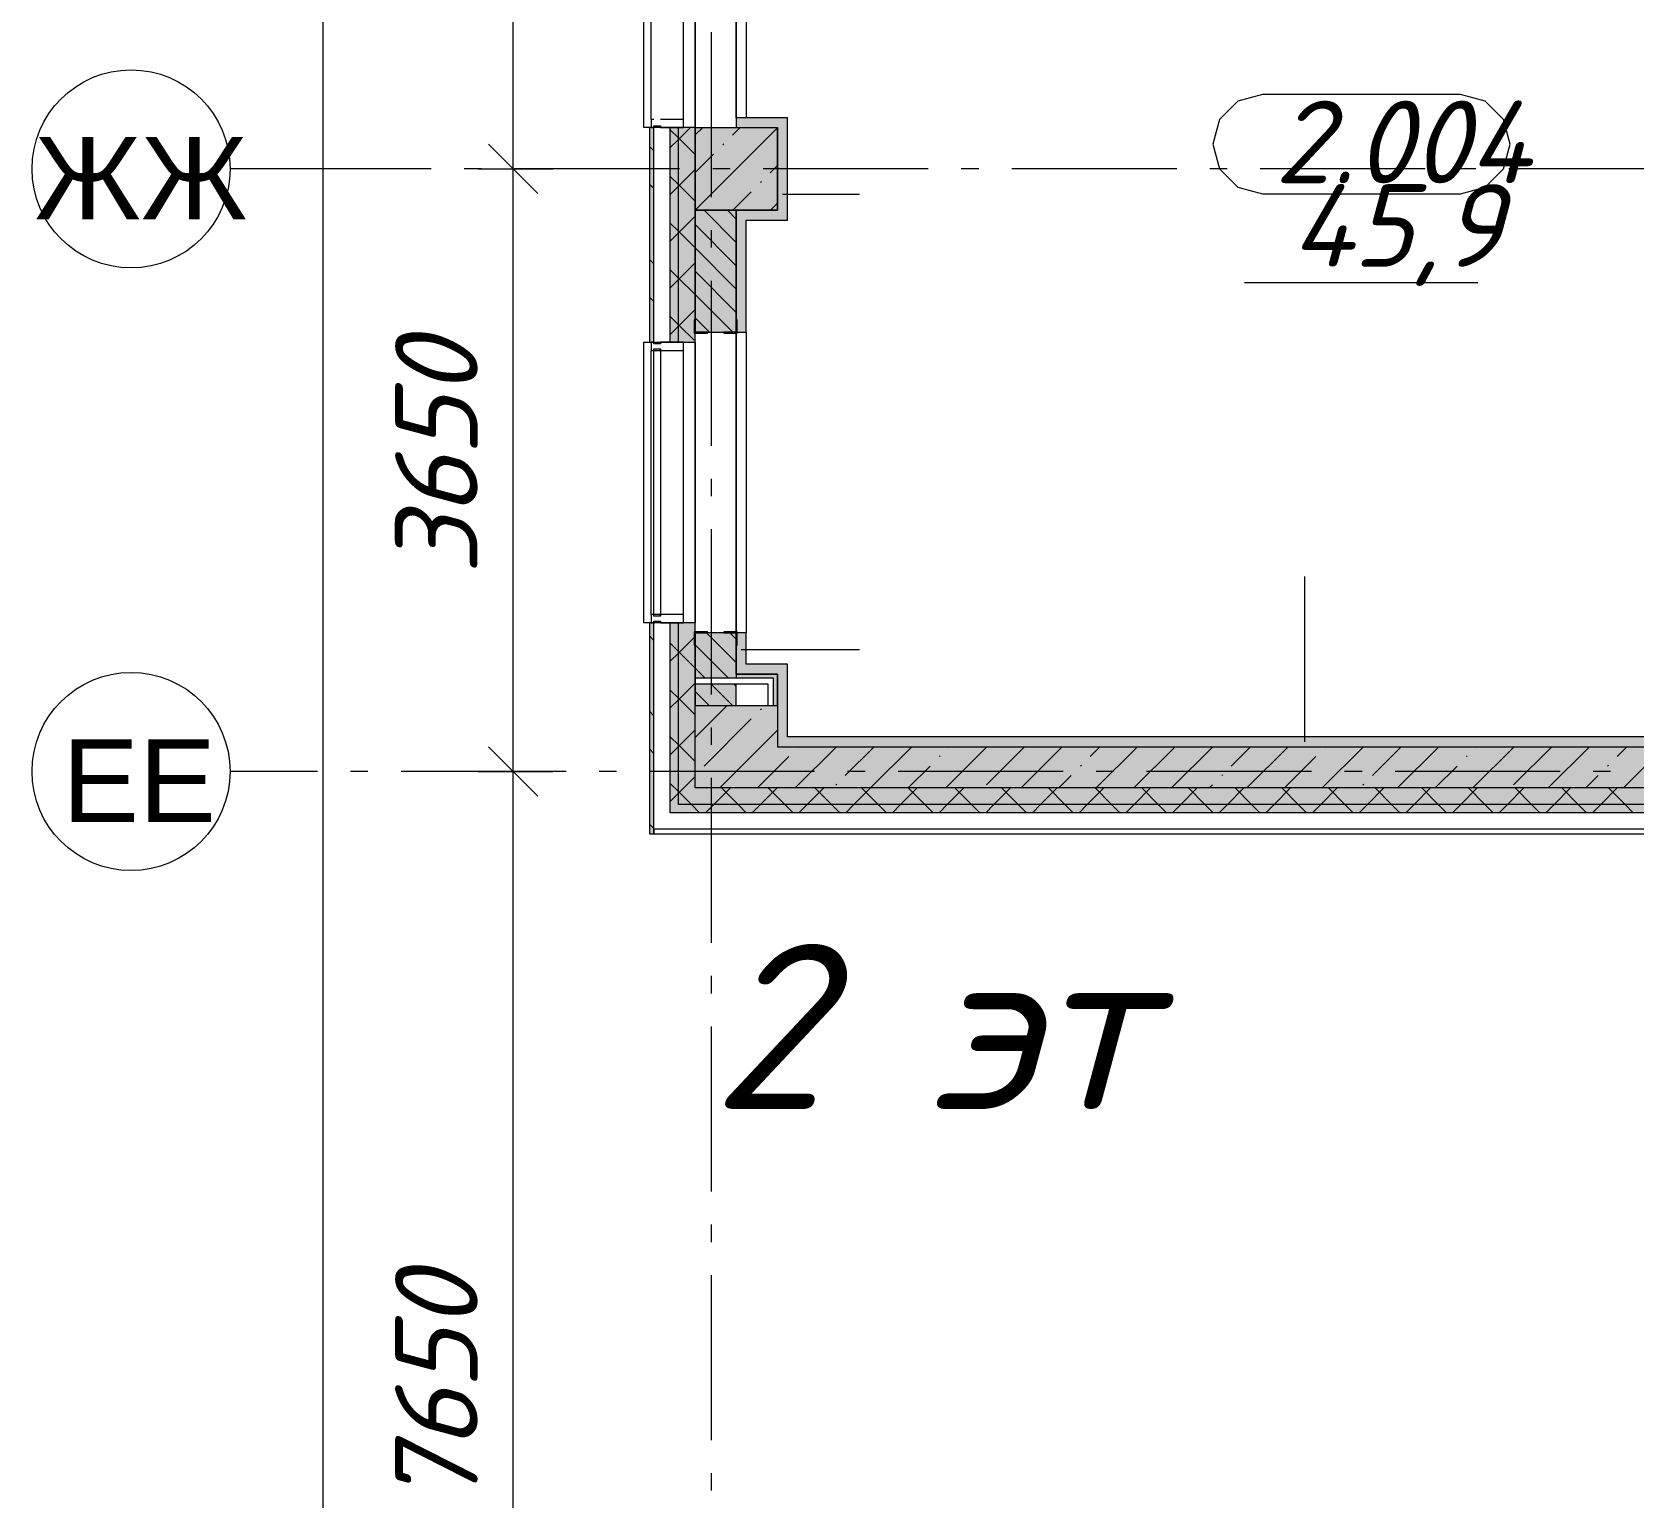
# Model space of a CAD drawing. Header units: millimetres. Extents: x -537608 to 253996, y -217170 to 186033.
# Drawn here: x -372379 to -362673, y -3501 to 5378 of the extents above; entities that cross this region are included whole.
import ezdxf

# ---------------------------------------------------------------- set-up
doc = ezdxf.new("R2010")
doc.units = ezdxf.units.MM
doc.layers.add('PDF _Геометрия', color=7, linetype='Continuous')
doc.layers.add('PDF _Текст', color=7, linetype='Continuous')
doc.layers.add('PDF _Сплошная заливка', color=7, linetype='Continuous', true_color=0xffffff)
doc.styles.add('PDF ArialMT', font='arial.ttf')
doc.styles.add('PDF ISOCPEUR Italic', font='isocpeui.ttf')

msp = doc.modelspace()

# ---------------------------------------------------------------- hatches: boundary and pattern name
at = {"layer": 'PDF _Сплошная заливка', "transparency": 33554559}
h = msp.add_hatch(color=256, dxfattribs=at)
h.paths.add_polyline_path([(-368638.3734, 522.3433), (-368611.3754, 522.3433), (-368611.3754, 1799.3445), (-368638.3734, 1799.3445), (-368638.3734, 966.1296)], flags=0)
h.paths.add_polyline_path([(-368611.3754, 3499.3453), (-368611.3754, 4799.3445), (-368638.3734, 4799.3445), (-368638.3734, 3499.3453)], flags=0)
h.paths.add_polyline_path([(-368638.3734, 6499.3452), (-368611.3754, 6499.3452), (-368611.3754, 7799.3444), (-368638.3734, 7799.3444), (-368638.3734, 6661.9988)], flags=0)
h.paths.add_polyline_path([(-368638.3734, 9499.3451), (-368611.3754, 9499.3451), (-368611.3754, 10799.3464), (-368638.3734, 10799.3464), (-368638.3734, 10221.9175)], flags=0)
h.paths.add_polyline_path([(-368611.3754, 12499.3472), (-368611.3754, 13699.3459), (-368638.3734, 13699.3459), (-368638.3734, 12499.3472)], flags=0)
h.paths.add_polyline_path([(-368638.3734, 15399.3467), (-368611.3754, 15399.3467), (-368611.3754, 16709.3463), (-368638.3734, 16709.3463), (-368638.3734, 15917.7888)], flags=0)
h.paths.add_polyline_path([(-368611.3754, 18409.347), (-368611.3754, 19699.3478), (-368638.3734, 19699.3478), (-368638.3734, 18409.347)], flags=0)
h.paths.add_polyline_path([(-368638.3734, 21399.3486), (-368611.3754, 21399.3486), (-368611.3754, 22699.3498), (-368638.3734, 22699.3498), (-368638.3734, 21613.658)], flags=0)
h.paths.add_polyline_path([(-368611.3754, 24399.3485), (-368611.3754, 25599.3494), (-368638.3734, 25599.3494), (-368638.3734, 24399.3485)], flags=0)
h.paths.add_polyline_path([(-368611.3754, 27299.348), (-368611.3754, 28699.3497), (-368638.3734, 28699.3497), (-368638.3734, 27299.348)], flags=0)
h.paths.add_polyline_path([(-368638.3734, 30399.3526), (-368611.3754, 30399.3526), (-368611.3754, 31576.3513), (-368638.3734, 31576.3513), (-368638.3734, 30513.4549)], flags=0)
h = msp.add_hatch(color=256, dxfattribs=at)
h.paths.add_polyline_path([(-368511.375, 649.3439), (-368461.3748, 649.3439), (-368461.3748, 1799.3445), (-368511.375, 1799.3445), (-368511.375, 966.1296)], flags=0)
h.paths.add_polyline_path([(-368461.3748, 3499.3453), (-368461.3748, 4799.3445), (-368511.375, 4799.3445), (-368511.375, 3499.3453)], flags=0)
h.paths.add_polyline_path([(-368511.375, 6499.3452), (-368461.3748, 6499.3452), (-368461.3748, 7799.3444), (-368511.375, 7799.3444), (-368511.375, 6661.9988)], flags=0)
h.paths.add_polyline_path([(-368461.3748, 9499.3451), (-368461.3748, 10799.3464), (-368511.375, 10799.3464), (-368511.375, 9499.3451)], flags=0)
h.paths.add_polyline_path([(-368461.3748, 12499.3472), (-368461.3748, 13699.3459), (-368511.375, 13699.3459), (-368511.375, 12499.3472)], flags=0)
h.paths.add_polyline_path([(-368511.375, 15399.3467), (-368461.3748, 15399.3467), (-368461.3748, 16709.3463), (-368511.375, 16709.3463), (-368511.375, 15917.7888)], flags=0)
h.paths.add_polyline_path([(-368461.3748, 18409.347), (-368461.3748, 19699.3478), (-368511.375, 19699.3478), (-368511.375, 18409.347)], flags=0)
h.paths.add_polyline_path([(-368461.3748, 21399.3486), (-368461.3748, 22699.3498), (-368511.375, 22699.3498), (-368511.375, 21399.3486)], flags=0)
h.paths.add_polyline_path([(-368461.3748, 24399.3485), (-368461.3748, 25599.3494), (-368511.375, 25599.3494), (-368511.375, 24399.3485)], flags=0)
h.paths.add_polyline_path([(-368461.3748, 27299.348), (-368461.3748, 28699.3497), (-368511.375, 28699.3497), (-368511.375, 27299.348)], flags=0)
h.paths.add_polyline_path([(-368511.375, 30399.3526), (-368461.3748, 30399.3526), (-368461.3748, 31449.3528), (-368511.375, 31449.3528), (-368511.375, 30513.4549)], flags=0)
h = msp.add_hatch(color=256, dxfattribs=at)
h.paths.add_polyline_path([(-368361.3744, 699.3442), (-368361.3744, 1799.3445), (-368461.3748, 1799.3445), (-368461.3748, 699.3442)], flags=0)
h.paths.add_polyline_path([(-368361.3744, 3499.3453), (-368361.3744, 4799.3445), (-368461.3748, 4799.3445), (-368461.3748, 3499.3453)], flags=0)
h.paths.add_polyline_path([(-368361.3744, 6499.3452), (-368361.3744, 7799.3444), (-368461.3748, 7799.3444), (-368461.3748, 6499.3452)], flags=0)
h.paths.add_polyline_path([(-368361.3744, 9499.3451), (-368361.3744, 10799.3464), (-368461.3748, 10799.3464), (-368461.3748, 9499.3451)], flags=0)
h.paths.add_polyline_path([(-368461.3748, 12499.3472), (-368361.3744, 12499.3472), (-368361.3744, 13699.3459), (-368461.3748, 13699.3459), (-368461.3748, 12798.9997)], flags=0)
h.paths.add_polyline_path([(-368361.3744, 15399.3467), (-368361.3744, 16709.3463), (-368461.3748, 16709.3463), (-368461.3748, 15399.3467)], flags=0)
h.paths.add_polyline_path([(-368361.3744, 18409.347), (-368361.3744, 19699.3478), (-368461.3748, 19699.3478), (-368461.3748, 18409.347)], flags=0)
h.paths.add_polyline_path([(-368361.3744, 21399.3486), (-368361.3744, 22699.3498), (-368461.3748, 22699.3498), (-368461.3748, 21399.3486)], flags=0)
h.paths.add_polyline_path([(-368461.3748, 24399.3485), (-368361.3744, 24399.3485), (-368361.3744, 25599.3494), (-368461.3748, 25599.3494), (-368461.3748, 24461.5948)], flags=0)
h.paths.add_polyline_path([(-368361.3744, 27299.348), (-368361.3744, 28699.3497), (-368461.3748, 28699.3497), (-368461.3748, 27299.348)], flags=0)
h.paths.add_polyline_path([(-368361.3744, 30399.3526), (-368361.3744, 31399.3526), (-368461.3748, 31399.3526), (-368461.3748, 30399.3526)], flags=0)
h = msp.add_hatch(color=256, dxfattribs=at)
h.paths.add_polyline_path([(-368111.3732, 1299.3446), (-368111.3732, 1429.3442), (-368361.3744, 1429.3442), (-368361.3744, 1299.3446), (-368347.0787, 1299.3446)], flags=0)
h.paths.add_polyline_path([(-368361.3744, 1464.3448), (-368111.3732, 1464.3448), (-368111.3732, 1739.3438), (-368361.3744, 1739.3438), (-368361.3744, 1678.1138)], flags=0)
h.paths.add_polyline_path([(-368361.3744, 3559.3439), (-368111.3732, 3559.3439), (-368111.3732, 4298.9978), (-368361.3744, 4298.9978), (-368361.3744, 3814.0642)], flags=0)
h.paths.add_polyline_path([(-368361.3744, 6559.3459), (-368111.3732, 6559.3459), (-368111.3732, 6993.9973), (-368361.3744, 6993.9973), (-368361.3744, 6661.9988)], flags=0)
h.paths.add_polyline_path([(-368361.3744, 7028.9978), (-368111.3732, 7028.9978), (-368111.3732, 7148.9971), (-368361.3744, 7148.9971)], flags=0)
h.paths.add_polyline_path([(-368361.3744, 7648.9971), (-368111.3732, 7648.9971), (-368111.3732, 7739.3458), (-368361.3744, 7739.3458), (-368361.3744, 7729.9761)], flags=0)
h.paths.add_polyline_path([(-368347.0787, 9559.3458), (-368111.3732, 9559.3458), (-368111.3732, 10739.3457), (-368361.3744, 10739.3457), (-368361.3744, 9559.3458)], flags=0)
h.paths.add_polyline_path([(-368361.3744, 12559.3457), (-368111.3732, 12559.3457), (-368111.3732, 12798.9997), (-368361.3744, 12798.9997)], flags=0)
h.paths.add_polyline_path([(-368361.3744, 13298.9997), (-368111.3732, 13298.9997), (-368111.3732, 13639.3474), (-368361.3744, 13639.3474), (-368361.3744, 13425.8453)], flags=0)
h.paths.add_polyline_path([(-368361.3744, 15459.3473), (-368111.3732, 15459.3473), (-368111.3732, 16649.3477), (-368361.3744, 16649.3477), (-368361.3744, 15917.7888)], flags=0)
h.paths.add_polyline_path([(-368111.3732, 18469.3477), (-368111.3732, 18649.3476), (-368361.3744, 18649.3476), (-368361.3744, 18469.3477), (-368347.0787, 18469.3477)], flags=0)
h.paths.add_polyline_path([(-368347.0787, 19149.3476), (-368111.3732, 19149.3476), (-368111.3732, 19304.3474), (-368361.3744, 19304.3474), (-368361.3744, 19149.3476)], flags=0)
h.paths.add_polyline_path([(-368361.3744, 19339.348), (-368111.3732, 19339.348), (-368111.3732, 19639.3472), (-368361.3744, 19639.3472), (-368361.3744, 19477.7076)], flags=0)
h.paths.add_polyline_path([(-368347.0787, 21459.3493), (-368111.3732, 21459.3493), (-368111.3732, 21949.3488), (-368361.3744, 21949.3488), (-368361.3744, 21459.3493)], flags=0)
h.paths.add_polyline_path([(-368347.0787, 22449.3488), (-368111.3732, 22449.3488), (-368111.3732, 22579.3485), (-368361.3744, 22579.3485), (-368361.3744, 22449.3488)], flags=0)
h.paths.add_polyline_path([(-368361.3744, 22614.3469), (-368111.3732, 22614.3469), (-368111.3732, 22639.3471), (-368361.3744, 22639.3471)], flags=0)
h.paths.add_polyline_path([(-368347.0787, 24459.347), (-368111.3732, 24461.5948), (-368111.3732, 25539.3508), (-368361.3744, 25539.3508), (-368361.3744, 24459.347)], flags=0)
h.paths.add_polyline_path([(-368361.3744, 27359.3509), (-368111.3732, 27359.3509), (-368111.3732, 27399.0039), (-368361.3744, 27399.0039)], flags=0)
h.paths.add_polyline_path([(-368111.3732, 27899.0018), (-368111.3732, 28639.3511), (-368361.3744, 28639.3511), (-368361.3744, 27899.0018), (-368347.0787, 27899.0018)], flags=0)
h.paths.add_polyline_path([(-368111.3732, 30459.3512), (-368111.3732, 30644.3503), (-368361.3744, 30644.3503), (-368361.3744, 30459.3512), (-368347.0787, 30459.3512)], flags=0)
h.paths.add_polyline_path([(-368111.3732, 30679.3486), (-368111.3732, 30799.35), (-368361.3744, 30799.35), (-368361.3744, 30679.3486), (-368347.0787, 30679.3486)], flags=0)
at = {"layer": 'PDF _Сплошная заливка', "true_color": 0xff7d7d, "transparency": 33554559}
for points in [[(-367861.3722, 4298.9978), (-367801.3736, 4298.9978), (-367801.3736, 4859.3451), (-367861.3722, 4859.3451), (-367861.3722, 4526.0484)], [(-367861.3722, 1489.3449), (-367861.3722, 1549.3434), (-368111.3732, 1549.3434), (-368111.3732, 1489.3449), (-367928.0879, 1489.3449)], [(-360671.3742, 1049.3435), (-360671.3742, 1109.3442), (-367861.3722, 1109.3442), (-367861.3722, 1049.3435), (-360805.2708, 1049.3435)]]:
    msp.add_hatch(color=11, dxfattribs=at).paths.add_polyline_path(points)
at = {"layer": 'PDF _Сплошная заливка', "transparency": 33554559}
for points in [[(-368111.3732, 4298.9978), (-367861.3722, 4298.9978), (-367861.3722, 4798.9978), (-368361.3744, 4798.9978), (-368361.3744, 4298.9978), (-368347.0787, 4298.9978)], [(-368347.0787, 799.3446), (-367861.3722, 799.3446), (-367861.3722, 1299.3446), (-368361.3744, 1299.3446), (-368361.3744, 799.3446)], [(-360805.2708, 799.3446), (-360611.3757, 799.3446), (-360611.3757, 1049.3435), (-367861.3722, 1049.3435), (-367861.3722, 799.3446), (-361643.2523, 799.3446)]]:
    msp.add_hatch(color=256, dxfattribs=at).paths.add_polyline_path(points)
at = {"layer": 'PDF _Сплошная заливка', "true_color": 0x77b143, "transparency": 33554559}
msp.add_hatch(color=75, dxfattribs=at).paths.add_polyline_path([(-367886.3723, 1464.3448), (-367886.3723, 1489.3449), (-368111.3732, 1489.3449), (-368111.3732, 1464.3448), (-367921.3707, 1464.3448)])
at = {"layer": 'PDF _Сплошная заливка', "transparency": 33554559}
h = msp.add_hatch(color=256, dxfattribs=at)
h.paths.add_polyline_path([(-291511.3559, 699.3442), (-291511.3559, 799.3446), (-297824.3565, 799.3446), (-297824.3565, 699.3442), (-291561.3561, 699.3442)], flags=0)
h.paths.add_polyline_path([(-298961.3577, 699.3442), (-298699.356, 699.3442), (-298699.356, 799.3446), (-298961.3577, 799.3446), (-298961.3577, 787.667)], flags=0)
h.paths.add_polyline_path([(-300942.9067, 699.3442), (-299461.3555, 699.3442), (-299461.3555, 799.3446), (-300942.9067, 799.3446)], flags=0)
h.paths.add_polyline_path([(-301942.9067, 699.3442), (-301942.9067, 799.3446), (-303150.9122, 799.3446), (-303150.9122, 699.3442), (-302146.8044, 699.3442)], flags=0)
h.paths.add_polyline_path([(-307970.9122, 699.3442), (-307970.9122, 799.3446), (-309150.912, 799.3446), (-309150.912, 699.3442), (-308012.6536, 699.3442)], flags=0)
h.paths.add_polyline_path([(-305498.7176, 699.3442), (-304970.9123, 699.3442), (-304970.9123, 799.3446), (-306150.9121, 799.3446), (-306150.9121, 699.3442)], flags=0)
h.paths.add_polyline_path([(-310970.912, 699.3442), (-310970.912, 799.3446), (-312150.9119, 799.3446), (-312150.9119, 699.3442), (-311364.5669, 699.3442)], flags=0)
h.paths.add_polyline_path([(-313970.9119, 699.3442), (-313970.9119, 799.3446), (-315150.9119, 799.3446), (-315150.9119, 699.3442), (-314716.4758, 699.3442)], flags=0)
h.paths.add_polyline_path([(-318150.9161, 699.3442), (-316970.9161, 699.3442), (-316970.9161, 799.3446), (-318150.9161, 799.3446)], flags=0)
h.paths.add_polyline_path([(-320163.3342, 699.3442), (-319970.916, 699.3442), (-319970.916, 799.3446), (-321450.9172, 799.3446), (-321450.9172, 699.3442), (-320582.325, 699.3442)], flags=0)
h.paths.add_polyline_path([(-324450.9171, 699.3442), (-323270.9173, 699.3442), (-323270.9173, 799.3446), (-324450.9171, 799.3446)], flags=0)
h.paths.add_polyline_path([(-326270.9172, 699.3442), (-326270.9172, 799.3446), (-327450.917, 799.3446), (-327450.917, 699.3442), (-326448.1699, 699.3442)], flags=0)
h.paths.add_polyline_path([(-329270.9171, 699.3442), (-329270.9171, 799.3446), (-330450.9212, 799.3446), (-330450.9212, 699.3442), (-329381.0923, 699.3442)], flags=0)
h.paths.add_polyline_path([(-333151.992, 699.3442), (-332270.917, 699.3442), (-332270.917, 799.3446), (-333450.9168, 799.3446), (-333450.9168, 699.3442)], flags=0)
h.paths.add_polyline_path([(-335270.9212, 699.3442), (-335270.9212, 799.3446), (-336450.9211, 799.3446), (-336450.9211, 699.3442), (-335665.928, 699.3442)], flags=0)
h.paths.add_polyline_path([(-338270.9168, 699.3442), (-338270.9168, 799.3446), (-339511.363, 799.3446), (-339511.363, 699.3442), (-339017.8456, 699.3442)], flags=0)
h.paths.add_polyline_path([(-341211.3702, 699.3442), (-341211.3702, 799.3446), (-342511.3672, 799.3446), (-342511.3672, 699.3442), (-341531.7729, 699.3442)], flags=0)
h.paths.add_polyline_path([(-344464.6997, 699.3442), (-344211.3658, 699.3442), (-344211.3658, 799.3446), (-345511.3714, 799.3446), (-345511.3714, 699.3442), (-344883.6905, 699.3442)], flags=0)
h.paths.add_polyline_path([(-348511.367, 699.3442), (-347211.3701, 699.3442), (-347211.3701, 799.3446), (-348511.367, 799.3446)], flags=0)
h.paths.add_polyline_path([(-349911.5538, 699.3442), (-349386.3707, 699.3442), (-349386.3707, 799.3446), (-359224.3735, 799.3446), (-359224.3735, 699.3442), (-351587.5169, 699.3442)], flags=0)
h.paths.add_polyline_path([(-360805.2708, 699.3442), (-360099.3686, 699.3442), (-360099.3686, 799.3446), (-368361.3744, 799.3446), (-368361.3744, 699.3442), (-361643.2523, 699.3442)], flags=0)
h = msp.add_hatch(color=256, dxfattribs=at)
h.paths.add_polyline_path([(-291672.0805, 649.3439), (-291561.3561, 649.3439), (-291561.3561, 699.3442), (-297824.3565, 699.3442), (-297824.3565, 649.3439), (-291688.3546, 649.3439)], flags=0)
h.paths.add_polyline_path([(-299632.8727, 649.3439), (-299461.3555, 649.3439), (-299461.3555, 699.3442), (-300942.9067, 699.3442), (-300942.9067, 649.3439), (-300470.8499, 649.3439)], flags=0)
h.paths.add_polyline_path([(-298699.356, 649.3439), (-298699.356, 699.3442), (-298961.3577, 699.3442), (-298961.3577, 649.3439), (-298794.8955, 649.3439)], flags=0)
h.paths.add_polyline_path([(-301942.9067, 649.3439), (-301942.9067, 699.3442), (-303150.9122, 699.3442), (-303150.9122, 649.3439), (-302146.8044, 649.3439)], flags=0)
h.paths.add_polyline_path([(-304970.9123, 649.3439), (-304970.9123, 699.3442), (-306150.9121, 699.3442), (-306150.9121, 649.3439), (-305498.7176, 649.3439)], flags=0)
h.paths.add_polyline_path([(-307970.9122, 649.3439), (-307970.9122, 699.3442), (-309150.912, 699.3442), (-309150.912, 649.3439), (-308012.6536, 649.3439)], flags=0)
h.paths.add_polyline_path([(-310970.912, 649.3439), (-310970.912, 699.3442), (-312150.9119, 699.3442), (-312150.9119, 649.3439), (-311364.5669, 649.3439)], flags=0)
h.paths.add_polyline_path([(-313970.9119, 649.3439), (-313970.9119, 699.3442), (-315150.9119, 699.3442), (-315150.9119, 649.3439), (-314716.4758, 649.3439)], flags=0)
h.paths.add_polyline_path([(-320163.3342, 649.3439), (-319970.916, 649.3439), (-319970.916, 699.3442), (-321450.9172, 699.3442), (-321450.9172, 649.3439), (-320582.325, 649.3439)], flags=0)
h.paths.add_polyline_path([(-318150.9161, 649.3439), (-316970.9161, 649.3439), (-316970.9161, 699.3442), (-318150.9161, 699.3442)], flags=0)
h.paths.add_polyline_path([(-323270.9173, 649.3439), (-323270.9173, 699.3442), (-324450.9171, 699.3442), (-324450.9171, 649.3439), (-323934.2382, 649.3439)], flags=0)
h.paths.add_polyline_path([(-326448.1699, 649.3439), (-326270.9172, 649.3439), (-326270.9172, 699.3442), (-327450.917, 699.3442), (-327450.917, 649.3439), (-327286.1471, 649.3439)], flags=0)
h.paths.add_polyline_path([(-329381.0923, 649.3439), (-329270.9171, 649.3439), (-329270.9171, 699.3442), (-330450.9212, 699.3442), (-330450.9212, 649.3439), (-329800.0831, 649.3439)], flags=0)
h.paths.add_polyline_path([(-332270.917, 649.3439), (-332270.917, 699.3442), (-333450.9168, 699.3442), (-333450.9168, 649.3439), (-332314.0191, 649.3439)], flags=0)
h.paths.add_polyline_path([(-335665.928, 649.3439), (-335270.9212, 649.3439), (-335270.9212, 699.3442), (-336450.9211, 699.3442), (-336450.9211, 649.3439)], flags=0)
h.paths.add_polyline_path([(-339017.8456, 649.3439), (-338270.9168, 649.3439), (-338270.9168, 699.3442), (-339511.363, 699.3442), (-339511.363, 649.3439)], flags=0)
h.paths.add_polyline_path([(-341531.7729, 649.3439), (-341211.3702, 649.3439), (-341211.3702, 699.3442), (-342511.3672, 699.3442), (-342511.3672, 649.3439), (-342369.7545, 649.3439)], flags=0)
h.paths.add_polyline_path([(-344211.3658, 649.3439), (-344211.3658, 699.3442), (-345511.3714, 699.3442), (-345511.3714, 649.3439), (-344464.6997, 649.3439)], flags=0)
h.paths.add_polyline_path([(-347397.6265, 649.3439), (-347211.3701, 649.3439), (-347211.3701, 699.3442), (-348511.367, 699.3442), (-348511.367, 649.3439), (-348235.5994, 649.3439)], flags=0)
h.paths.add_polyline_path([(-349386.3707, 649.3439), (-349386.3707, 699.3442), (-359224.3735, 699.3442), (-359224.3735, 649.3439), (-349911.5538, 649.3439)], flags=0)
h.paths.add_polyline_path([(-360099.3686, 649.3439), (-360099.3686, 699.3442), (-368461.3748, 699.3442), (-368461.3748, 649.3439), (-360805.2708, 649.3439)], flags=0)

# ---------------------------------------------------------------- linework, layer by layer
at = {"layer": 'PDF _Геометрия', "lineweight": 9}
for p, q in [((-370615.5866, -56440.6714), (-370615.5866, 31439.3502)), ((-369463.377, 4549.3433), (-369463.377, 7399.3448)), ((-368111.3732, 6553.3456), (-368111.3732, 4859.3451)), ((-368111.3732, 4859.3451), (-368111.3732, 6553.3456)), ((-368051.3748, 6559.3459), (-368051.3748, 4859.3451)), ((-368361.3744, 6499.3452), (-368361.3744, 4799.3445)), ((-368361.3744, 4799.3445), (-368361.3744, 6499.3452)), ((-368628.3752, 4849.3446), (-368628.3752, 5624.3436)), ((-368431.3712, 4849.3446), (-368431.3712, 5624.3436)), ((-367861.3722, 4859.3451), (-368111.3732, 4859.3451)), ((-368111.3732, 4859.3451), (-368111.3732, 4799.3445)), ((-367801.3736, 4859.3451), (-367861.3722, 4859.3451)), ((-367801.3736, 4298.9978), (-367801.3736, 4859.3451)), ((-368638.3734, 4799.3445), (-368638.3734, 3499.3453)), ((-368611.3754, 4799.3445), (-368638.3734, 4799.3445)), ((-368611.3754, 4849.3446), (-368628.3752, 4849.3446)), ((-368628.3752, 4849.3446), (-368628.3752, 4799.3445)), ((-368628.3752, 4799.3445), (-368611.3754, 4799.3445)), ((-368611.3754, 4799.3445), (-368611.3754, 4809.3449)), ((-368611.3754, 4809.3449), (-368571.3735, 4809.3449)), ((-368511.375, 4799.3445), (-368611.3754, 4799.3445)), ((-368611.3754, 3499.3453), (-368611.3754, 4799.3445)), ((-368431.3712, 4849.3446), (-368571.3735, 4849.3446)), ((-368571.3735, 4809.3449), (-368571.3735, 4799.3445)), ((-368571.3735, 4799.3445), (-368431.3712, 4799.3445)), ((-368461.3748, 4799.3445), (-368511.375, 4799.3445)), ((-368511.375, 3499.3453), (-368511.375, 4799.3445)), ((-368461.3748, 4736.8441), (-368511.375, 4786.8444)), ((-368461.3748, 4728.0127), (-368390.0431, 4799.3445)), ((-368361.3744, 4799.3445), (-368461.3748, 4799.3445)), ((-368461.3748, 3499.3453), (-368461.3748, 4799.3445)), ((-368431.3712, 4799.3445), (-368431.3712, 4849.3446)), ((-368361.3744, 3499.3453), (-368361.3744, 4799.3445)), ((-368361.3744, 4754.8989), (-368317.2732, 4798.9978)), ((-367861.3722, 4798.9978), (-368361.3744, 4798.9978)), ((-368361.3744, 4798.9978), (-368361.3744, 4298.9978)), ((-368361.0815, 4298.9978), (-367861.3722, 4798.7028)), ((-368135.3313, 4752.8406), (-368089.1806, 4798.9978)), ((-368111.3732, 4799.3445), (-367861.3722, 4799.3445)), ((-367861.3722, 4799.3445), (-367861.3722, 4298.9978)), ((-367861.3722, 4298.9978), (-367861.3722, 4798.9978)), ((-368511.375, 4678.0146), (-368461.3748, 4728.0127)), ((-368361.3744, 4636.8459), (-368461.3748, 4736.8441)), ((-368192.3588, 4695.8153), (-368187.6137, 4700.5561)), ((-368361.3744, 4526.7998), (-368249.3862, 4638.79)), ((-367907.2388, 4524.7415), (-367861.3722, 4570.6038)), ((-369675.5119, 4549.3433), (-369463.377, 4549.3433)), ((-369463.377, 899.3449), (-369463.377, 4549.3433)), ((-369463.377, 4549.3433), (-369223.3829, 4549.3433)), ((-368461.3748, 4454.0019), (-368511.375, 4504.0021)), ((-368461.3748, 4445.1705), (-368361.3744, 4545.1709)), ((-367964.2576, 4467.7162), (-367959.5211, 4472.4592)), ((-368511.375, 4395.1703), (-368461.3748, 4445.1705)), ((-368361.3744, 4354.0015), (-368461.3748, 4454.0019)), ((-368132.9803, 4298.9978), (-368021.285, 4410.6931)), ((-367831.3772, 4396.7764), (-367365.2195, 4396.7764)), ((-368361.3744, 4298.9978), (-368361.3744, 3559.3439)), ((-368111.3732, 4298.9978), (-368361.3744, 4298.9978)), ((-368361.3744, 4298.9978), (-368111.3732, 4298.9978)), ((-368111.3732, 4104.0026), (-368306.3707, 4298.9978)), ((-368111.3732, 4245.4237), (-368164.9474, 4298.9978)), ((-368111.3732, 3559.3439), (-368111.3732, 4298.9978)), ((-368111.3732, 4298.9978), (-367861.3722, 4298.9978)), ((-368051.3748, 4298.9978), (-368111.3732, 4298.9978)), ((-368111.3732, 4298.9978), (-368111.3732, 3559.3439)), ((-367861.3722, 4298.9978), (-368051.3748, 4298.9978)), ((-367904.8791, 4298.9978), (-367861.3722, 4342.5047)), ((-367801.3736, 4238.9971), (-367801.3736, 4298.9978)), ((-368461.3748, 4171.1597), (-368511.375, 4221.1599)), ((-368461.3748, 4162.3283), (-368361.3744, 4262.3287)), ((-368111.3732, 3962.5815), (-368361.3744, 4212.5804)), ((-368051.3748, 3559.3439), (-368051.3748, 4238.9971)), ((-368051.3748, 4238.9971), (-367801.3736, 4238.9971)), ((-368511.375, 4112.328), (-368461.3748, 4162.3283)), ((-368361.3744, 4071.1592), (-368461.3748, 4171.1597)), ((-368111.3732, 3821.1604), (-368361.3744, 4071.1592)), ((-368461.3748, 3888.3174), (-368511.375, 3938.3177)), ((-368461.3748, 3879.486), (-368361.3744, 3979.4865)), ((-368361.3744, 3788.317), (-368461.3748, 3888.3174)), ((-368111.3732, 3679.7392), (-368361.3744, 3929.7381)), ((-368511.375, 3829.4858), (-368461.3748, 3879.486)), ((-368132.4033, 3559.3439), (-368361.3744, 3788.317)), ((-368461.3748, 3596.6438), (-368361.3744, 3696.6442)), ((-368461.3748, 3605.4752), (-368511.375, 3655.4754)), ((-368511.375, 3546.6436), (-368461.3748, 3596.6438)), ((-368361.3744, 3505.4748), (-368461.3748, 3605.4752)), ((-368273.8266, 3559.3439), (-368361.3744, 3646.8959)), ((-368638.3734, 3499.3453), (-368611.3754, 3499.3453)), ((-368611.3754, 3499.3453), (-368628.3752, 3499.3453)), ((-368628.3752, 3499.3453), (-368628.3752, 3449.3451)), ((-368611.3754, 3499.3453), (-368511.375, 3499.3453)), ((-368611.3754, 3489.3449), (-368611.3754, 3499.3453)), ((-368431.3712, 3499.3453), (-368571.3735, 3499.3453)), ((-368571.3735, 3499.3453), (-368571.3735, 3489.3449)), ((-368511.375, 3499.3453), (-368461.3748, 3499.3453)), ((-368461.3748, 3499.3453), (-368361.3744, 3499.3453)), ((-368431.3712, 3449.3451), (-368431.3712, 3499.3453)), ((-368361.3744, 3559.3439), (-368111.3732, 3559.3439)), ((-368361.3744, 3499.3453), (-368361.3744, 1799.3445)), ((-368361.3744, 1799.3445), (-368361.3744, 3499.3453)), ((-368111.3732, 3559.3439), (-368051.3748, 3559.3439)), ((-368111.3732, 3553.3457), (-368111.3732, 1745.3441)), ((-368111.3732, 1745.3441), (-368111.3732, 3553.3457)), ((-368051.3748, 3559.3439), (-368051.3748, 1739.3438)), ((-368628.3752, 3449.3451), (-368611.3754, 3449.3451)), ((-368628.3752, 1849.3447), (-368628.3752, 3449.3451)), ((-368571.3735, 3489.3449), (-368611.3754, 3489.3449)), ((-368611.3754, 3459.3456), (-368571.3735, 3459.3456)), ((-368611.3754, 3449.3451), (-368611.3754, 3459.3456)), ((-368611.3754, 3449.3451), (-368571.3735, 3449.3451)), ((-368611.3754, 1849.3447), (-368611.3754, 3449.3451)), ((-368571.3735, 3459.3456), (-368571.3735, 3449.3451)), ((-368571.3735, 3449.3451), (-368431.3712, 3449.3451)), ((-368571.3735, 3449.3451), (-368571.3735, 1849.3447)), ((-368431.3712, 1849.3447), (-368431.3712, 3449.3451)), ((-364666.1295, 1079.3449), (-364666.1295, 2079.3449)), ((-368611.3754, 1849.3447), (-368628.3752, 1849.3447)), ((-368628.3752, 1849.3447), (-368628.3752, 1799.3445)), ((-368611.3754, 1839.3443), (-368611.3754, 1849.3447)), ((-368571.3735, 1849.3447), (-368611.3754, 1849.3447)), ((-368431.3712, 1849.3447), (-368571.3735, 1849.3447)), ((-368571.3735, 1849.3447), (-368571.3735, 1839.3443)), ((-368431.3712, 1799.3445), (-368431.3712, 1849.3447)), ((-368611.3754, 1799.3445), (-368638.3734, 1799.3445)), ((-368638.3734, 1799.3445), (-368638.3734, 522.3433)), ((-368628.3752, 1799.3445), (-368611.3754, 1799.3445)), ((-368571.3735, 1839.3443), (-368611.3754, 1839.3443)), ((-368611.3754, 1799.3445), (-368611.3754, 1809.345)), ((-368611.3754, 1809.345), (-368571.3735, 1809.345)), ((-368511.375, 1799.3445), (-368611.3754, 1799.3445)), ((-368611.3754, 549.3435), (-368611.3754, 1799.3445)), ((-368571.3735, 1809.345), (-368571.3735, 1799.3445)), ((-368571.3735, 1799.3445), (-368431.3712, 1799.3445)), ((-368461.3748, 1799.3445), (-368511.375, 1799.3445)), ((-368511.375, 649.3439), (-368511.375, 1799.3445)), ((-368361.3744, 1799.3445), (-368461.3748, 1799.3445)), ((-368461.3748, 699.3442), (-368461.3748, 1799.3445)), ((-368361.3744, 799.3446), (-368361.3744, 1799.3445)), ((-368461.3748, 1625.5753), (-368511.375, 1675.5755)), ((-368461.3748, 1616.7439), (-368361.3744, 1716.7443)), ((-368111.3732, 1739.3438), (-368361.3744, 1739.3438)), ((-368361.3744, 1739.3438), (-368361.3744, 1464.3448)), ((-368158.721, 1464.3448), (-368361.3744, 1666.996)), ((-368111.3732, 1558.4182), (-368292.299, 1739.3438)), ((-368111.3732, 1699.8393), (-368150.8757, 1739.3438)), ((-368111.3732, 1549.3434), (-368111.3732, 1739.3438)), ((-368111.3732, 1739.3438), (-368111.3732, 1549.3434)), ((-368051.3748, 1739.3438), (-368111.3732, 1739.3438)), ((-368051.3748, 1549.3434), (-368051.3748, 1739.3438)), ((-368511.375, 1566.7437), (-368461.3748, 1616.7439)), ((-368361.3744, 1525.5748), (-368461.3748, 1625.5753)), ((-368081.3697, 1638.7191), (-367365.2195, 1638.7191)), ((-368300.1443, 1464.3448), (-368361.3744, 1525.5748)), ((-368361.3744, 1464.3448), (-368361.3744, 1429.3442)), ((-368111.3732, 1464.3448), (-368361.3744, 1464.3448)), ((-368111.3732, 1489.3449), (-368111.3732, 1549.3434)), ((-368111.3732, 1549.3434), (-368111.3732, 1489.3449)), ((-367921.3707, 1489.3449), (-368111.3732, 1489.3449)), ((-368111.3732, 1489.3449), (-367861.3722, 1489.3449)), ((-368111.3732, 1489.3449), (-368111.3732, 1464.3448)), ((-367921.3707, 1464.3448), (-368111.3732, 1464.3448)), ((-367861.3722, 1549.3434), (-368051.3748, 1549.3434)), ((-367886.3723, 1489.3449), (-367921.3707, 1489.3449)), ((-367886.3723, 1464.3448), (-367921.3707, 1464.3448)), ((-367861.3722, 1489.3449), (-367886.3723, 1489.3449)), ((-367886.3723, 1299.3446), (-367886.3723, 1464.3448)), ((-367801.3736, 1549.3434), (-367861.3722, 1549.3434)), ((-367861.3722, 1299.3446), (-367861.3722, 1489.3449)), ((-367861.3722, 1489.3449), (-367861.3722, 1109.3442)), ((-367801.3736, 1109.3442), (-367801.3736, 1549.3434)), ((-368461.3748, 1342.7331), (-368511.375, 1392.7333)), ((-368461.3748, 1333.9016), (-368361.3744, 1433.902)), ((-368361.3744, 1429.3442), (-368361.3744, 1299.3446)), ((-368361.3744, 1429.3442), (-368111.3732, 1429.3442)), ((-368276.5651, 1299.3446), (-368361.3744, 1384.1537)), ((-368135.1419, 1299.3446), (-368265.1459, 1429.3442)), ((-368111.3732, 1416.997), (-368123.7226, 1429.3442)), ((-368111.3732, 1299.3446), (-368111.3732, 1429.3442)), ((-368111.3732, 1429.3442), (-367921.3707, 1429.3442)), ((-367921.3707, 1429.3442), (-367921.3707, 1299.3446)), ((-368511.375, 1283.9014), (-368461.3748, 1333.9016)), ((-368361.3744, 1242.7326), (-368461.3748, 1342.7331)), ((-368361.3744, 1105.3224), (-368167.3501, 1299.3446)), ((-368361.3744, 799.3446), (-368361.3744, 1299.3446)), ((-368361.3744, 1299.3446), (-367861.3722, 1299.3446)), ((-368361.3744, 1299.3446), (-368111.3732, 1299.3446)), ((-367964.2576, 1274.338), (-367959.5211, 1279.0788)), ((-367921.3707, 1299.3446), (-367886.3723, 1299.3446)), ((-367886.3723, 1299.3446), (-367861.3722, 1299.3446)), ((-367861.3722, 1299.3446), (-367861.3722, 1049.3435)), ((-368306.4051, 932.1905), (-368021.285, 1217.3127)), ((-368461.3748, 1059.8887), (-368511.375, 1109.8889)), ((-368461.3748, 1051.0572), (-368361.3744, 1151.0576)), ((-368211.1584, 799.3446), (-367861.3722, 1149.1265)), ((-367861.3722, 1109.3442), (-367861.3722, 1049.3435)), ((-360671.3742, 1109.3442), (-367801.3736, 1109.3442)), ((-368511.375, 1001.0592), (-368461.3748, 1051.0572)), ((-368361.3744, 959.8904), (-368461.3748, 1059.8887)), ((-367861.3722, 1049.3435), (-360671.3742, 1049.3435)), ((-367861.3722, 1049.3435), (-360671.3742, 1049.3435)), ((-367861.3722, 921.0274), (-367793.1839, 989.2136)), ((-367754.9559, 799.3446), (-367504.9549, 1049.3435)), ((-367736.165, 1046.2389), (-367733.0561, 1049.3435)), ((-367451.0363, 875.1652), (-367276.8623, 1049.3435)), ((-367298.7622, 799.3446), (-367048.7611, 1049.3435)), ((-366880.7876, 989.2136), (-366876.0511, 993.9565)), ((-366842.5597, 799.3446), (-366592.5673, 1049.3435)), ((-366823.7688, 1046.2389), (-366820.6598, 1049.3435)), ((-366595.6675, 818.1398), (-366364.4661, 1049.3435)), ((-366386.3659, 799.3446), (-366136.3648, 1049.3435)), ((-365968.3999, 989.2136), (-365908.2636, 1049.3435)), ((-365930.1721, 799.3446), (-365680.171, 1049.3435)), ((-365702.0708, 799.3446), (-365455.1787, 1046.2389)), ((-365473.9696, 799.3446), (-365223.9686, 1049.3435)), ((-365113.0311, 932.1905), (-364995.876, 1049.3435)), ((-365017.7758, 799.3446), (-364767.7747, 1049.3435)), ((-364789.6746, 799.3446), (-364599.8099, 989.2136)), ((-364561.582, 799.3446), (-364311.581, 1049.3435)), ((-364542.7824, 1046.2389), (-364539.6736, 1049.3435)), ((-364257.6623, 875.1652), (-364083.4797, 1049.3435)), ((-364105.3796, 799.3446), (-363855.3785, 1049.3435)), ((-363687.4136, 989.2136), (-363682.6685, 993.9565)), ((-363649.1857, 799.3446), (-363399.1847, 1049.3435)), ((-363630.3862, 1046.2389), (-363627.2859, 1049.3435)), ((-363402.2849, 818.1398), (-363171.0835, 1049.3435)), ((-363192.9834, 799.3446), (-362942.9822, 1049.3435)), ((-362775.0174, 989.2136), (-362714.8896, 1049.3435)), ((-362736.7895, 799.3446), (-362486.7885, 1049.3435)), ((-369675.5119, 899.3449), (-369463.377, 899.3449)), ((-369463.377, -6750.6576), (-369463.377, 899.3449)), ((-369463.377, 899.3449), (-369223.3829, 899.3449)), ((-368361.3744, 877.2233), (-368358.6875, 879.9059)), ((-367983.0572, 799.3446), (-367861.3722, 921.0274)), ((-367070.6609, 799.3446), (-366937.815, 932.1905)), ((-366158.2647, 799.3446), (-366082.4462, 875.1652)), ((-366025.4188, 932.1905), (-366020.6823, 936.9312)), ((-365170.05, 875.1652), (-365165.3135, 879.9059)), ((-363877.2784, 799.3446), (-363744.4325, 932.1905)), ((-362964.8907, 799.3446), (-362889.0637, 875.1652)), ((-362832.0448, 932.1905), (-362827.2997, 936.9312)), ((-368461.3748, 777.0464), (-368511.375, 827.0466)), ((-368461.3748, 768.215), (-368361.3744, 868.2154)), ((-368383.6704, 699.3442), (-368461.3748, 777.0464)), ((-360099.3686, 799.3446), (-368361.3744, 799.3446)), ((-367861.3722, 799.3446), (-368361.3744, 799.3446)), ((-368247.4055, 699.3442), (-368147.4051, 799.3446)), ((-368100.8324, 699.3442), (-368200.8242, 799.3446)), ((-367964.559, 699.3442), (-367864.5585, 799.3446)), ((-367817.9859, 699.3442), (-367917.9863, 799.3446)), ((-360611.3757, 799.3446), (-367861.3722, 799.3446)), ((-367681.7124, 699.3442), (-367581.7206, 799.3446)), ((-367535.1393, 699.3442), (-367635.1397, 799.3446)), ((-367508.0638, 818.1398), (-367503.3187, 822.8828)), ((-367398.8745, 699.3442), (-367298.8741, 799.3446)), ((-367252.3014, 699.3442), (-367352.3018, 799.3446)), ((-367116.028, 699.3442), (-367016.0275, 799.3446)), ((-366969.4548, 699.3442), (-367069.4553, 799.3446)), ((-366833.1901, 699.3442), (-366733.1896, 799.3446)), ((-366686.6169, 699.3442), (-366786.6173, 799.3446)), ((-366550.3435, 699.3442), (-366450.3431, 799.3446)), ((-366403.7704, 699.3442), (-366503.7708, 799.3446)), ((-366267.5056, 699.3442), (-366167.5051, 799.3446)), ((-366120.9324, 699.3442), (-366220.9329, 799.3446)), ((-365984.6591, 699.3442), (-365884.6586, 799.3446)), ((-365838.0859, 699.3442), (-365938.0863, 799.3446)), ((-365701.8211, 699.3442), (-365601.8207, 799.3446)), ((-365555.2394, 699.3442), (-365655.2398, 799.3446)), ((-365418.9746, 699.3442), (-365318.9742, 799.3446)), ((-365272.4014, 699.3442), (-365372.4019, 799.3446)), ((-365245.8771, 799.3446), (-365227.0774, 818.1398)), ((-365136.1281, 699.3442), (-365036.1276, 799.3446)), ((-364989.5549, 699.3442), (-365089.5553, 799.3446)), ((-364853.2901, 699.3442), (-364753.2897, 799.3446)), ((-364706.717, 699.3442), (-364806.7174, 799.3446)), ((-364570.4436, 699.3442), (-364470.4432, 799.3446)), ((-364423.8704, 699.3442), (-364523.8709, 799.3446)), ((-364314.6812, 818.1398), (-364309.9447, 822.8828)), ((-364287.6057, 699.3442), (-364187.6052, 799.3446)), ((-364141.0325, 699.3442), (-364241.033, 799.3446)), ((-364004.7591, 699.3442), (-363904.7587, 799.3446)), ((-363858.186, 699.3442), (-363958.1864, 799.3446)), ((-363721.9212, 699.3442), (-363621.9208, 799.3446)), ((-363575.3394, 699.3442), (-363675.3399, 799.3446)), ((-363439.0746, 699.3442), (-363339.0742, 799.3446)), ((-363292.5015, 699.3442), (-363392.5019, 799.3446)), ((-363156.228, 699.3442), (-363056.2363, 799.3446)), ((-363009.655, 699.3442), (-363109.6554, 799.3446)), ((-362873.3901, 699.3442), (-362773.3897, 799.3446)), ((-362726.817, 699.3442), (-362826.8174, 799.3446)), ((-368511.375, 718.2148), (-368461.3748, 768.215)), ((-368361.3744, 699.3442), (-368461.3748, 699.3442)), ((-368333.6701, 649.3439), (-368383.6704, 699.3442)), ((-360099.3686, 699.3442), (-368361.3744, 699.3442)), ((-368297.4057, 649.3439), (-368247.4055, 699.3442)), ((-368050.8322, 649.3439), (-368100.8324, 699.3442)), ((-368014.5592, 649.3439), (-367964.559, 699.3442)), ((-367767.9857, 649.3439), (-367817.9859, 699.3442)), ((-367731.7127, 649.3439), (-367681.7124, 699.3442)), ((-367485.1391, 649.3439), (-367535.1393, 699.3442)), ((-367448.8747, 649.3439), (-367398.8745, 699.3442)), ((-367202.3012, 649.3439), (-367252.3014, 699.3442)), ((-367166.0282, 649.3439), (-367116.028, 699.3442)), ((-366919.4546, 649.3439), (-366969.4548, 699.3442)), ((-366883.1903, 649.3439), (-366833.1901, 699.3442)), ((-366636.6167, 649.3439), (-366686.6169, 699.3442)), ((-366600.3437, 649.3439), (-366550.3435, 699.3442)), ((-366353.7701, 649.3439), (-366403.7704, 699.3442)), ((-366317.5058, 649.3439), (-366267.5056, 699.3442)), ((-366070.9322, 649.3439), (-366120.9324, 699.3442)), ((-366034.6593, 649.3439), (-365984.6591, 699.3442)), ((-365788.0857, 649.3439), (-365838.0859, 699.3442)), ((-365751.8214, 649.3439), (-365701.8211, 699.3442)), ((-365505.2391, 649.3439), (-365555.2394, 699.3442)), ((-365468.9748, 649.3439), (-365418.9746, 699.3442)), ((-365222.4012, 649.3439), (-365272.4014, 699.3442)), ((-365186.1283, 649.3439), (-365136.1281, 699.3442)), ((-364939.5547, 649.3439), (-364989.5549, 699.3442)), ((-364903.2903, 649.3439), (-364853.2901, 699.3442)), ((-364656.7167, 649.3439), (-364706.717, 699.3442)), ((-364620.4438, 649.3439), (-364570.4436, 699.3442)), ((-364373.8702, 649.3439), (-364423.8704, 699.3442)), ((-364337.6058, 649.3439), (-364287.6057, 699.3442)), ((-364091.0323, 649.3439), (-364141.0325, 699.3442)), ((-364054.7593, 649.3439), (-364004.7591, 699.3442)), ((-363808.1857, 649.3439), (-363858.186, 699.3442)), ((-363771.9214, 649.3439), (-363721.9212, 699.3442)), ((-363525.3478, 649.3439), (-363575.3394, 699.3442)), ((-363489.0748, 649.3439), (-363439.0746, 699.3442)), ((-363242.5013, 649.3439), (-363292.5015, 699.3442)), ((-363206.2283, 649.3439), (-363156.228, 699.3442)), ((-362959.6548, 649.3439), (-363009.655, 699.3442)), ((-362923.3903, 649.3439), (-362873.3901, 699.3442)), ((-362676.8168, 649.3439), (-362726.817, 699.3442)), ((-368461.3748, 649.3439), (-368511.375, 649.3439)), ((-368361.3744, 649.3439), (-368461.3748, 649.3439)), ((-360099.3686, 649.3439), (-368361.3744, 649.3439)), ((-368638.3734, 522.3433), (-368611.3754, 522.3433)), ((-368511.375, 549.3435), (-368611.3754, 549.3435)), ((-368611.3754, 549.3435), (-368611.3754, 522.3433)), ((-368611.3754, 522.3433), (-368611.3754, 549.3435)), ((-368611.3754, 522.3433), (-368511.375, 522.3433)), ((-368361.3744, 549.3435), (-368511.375, 549.3435)), ((-368511.375, 522.3433), (-368461.3748, 522.3433)), ((-368461.3748, 522.3433), (-368361.3744, 522.3433)), ((-360099.3686, 549.3435), (-368361.3744, 549.3435)), ((-368361.3744, 522.3433), (-360099.3686, 522.3433))]:
    msp.add_line(p, q, dxfattribs=at)
at = {"layer": 'PDF _Геометрия', "color": 253, "lineweight": 9, "true_color": 0xaaaaaa}
for p, q in [((-368671.374, 4799.3445), (-368671.374, 6499.3452)), ((-368261.3739, 4378.0887), (-368261.3739, 5378.0887)), ((-365073.4082, 4958.9925), (-365183.2174, 4849.1854)), ((-364923.4075, 4999.1859), (-365073.4082, 4958.9925)), ((-363723.411, 4999.1859), (-364923.4075, 4999.1859)), ((-363573.4104, 4958.9925), (-363723.411, 4999.1859)), ((-363463.6011, 4849.1854), (-363573.4104, 4958.9925)), ((-368638.3734, 4799.3445), (-368671.374, 4799.3445)), ((-368573.3715, 4799.3445), (-368573.3715, 4809.3449)), ((-365183.2174, 4849.1854), (-365223.4088, 4699.1847)), ((-363423.4097, 4699.1847), (-363463.6011, 4849.1854)), ((-365223.4088, 4699.1847), (-365183.2174, 4549.1862)), ((-363463.6011, 4549.1862), (-363423.4097, 4699.1847)), ((-369960.5458, 4549.3433), (-371178.696, 4549.3433)), ((-369654.7143, 4549.3433), (-369760.5449, 4549.3433)), ((-368454.7092, 4549.3433), (-369454.7135, 4549.3433)), ((-368148.8778, 4549.3433), (-368254.7084, 4549.3433)), ((-366948.8812, 4549.3433), (-367948.8769, 4549.3433)), ((-366643.0411, 4549.3433), (-366748.8803, 4549.3433)), ((-365443.0446, 4549.3433), (-366443.0403, 4549.3433)), ((-365137.2132, 4549.3433), (-365243.0438, 4549.3433)), ((-365183.2174, 4549.1862), (-365073.4082, 4439.3769)), ((-363937.208, 4549.3433), (-364937.2123, 4549.3433)), ((-363631.3765, 4549.3433), (-363737.2071, 4549.3433)), ((-363573.4104, 4439.3769), (-363463.6011, 4549.1862)), ((-362431.38, 4549.3433), (-363431.3757, 4549.3433)), ((-365073.4082, 4439.3769), (-364923.4075, 4399.1856)), ((-364923.4075, 4399.1856), (-363723.411, 4399.1856)), ((-363723.411, 4399.1856), (-363573.4104, 4439.3769)), ((-368261.3739, 4072.2551), (-368261.3739, 4178.0879)), ((-368261.3739, 2872.2543), (-368261.3739, 3872.2543)), ((-365032.4504, 3861.1515), (-363619.5352, 3861.1515)), ((-368671.374, 1799.3445), (-368671.374, 3499.3453)), ((-368671.374, 3499.3453), (-368638.3734, 3499.3453)), ((-368573.3715, 3489.3449), (-368573.3715, 3499.3453)), ((-368573.3715, 3449.3451), (-368573.3715, 3459.3456)), ((-368261.3739, 2566.4207), (-368261.3739, 2672.2534)), ((-368261.3739, 1366.4198), (-368261.3739, 2366.4219)), ((-368573.3715, 1839.3443), (-368573.3715, 1849.3447)), ((-368638.3734, 1799.3445), (-368671.374, 1799.3445)), ((-368573.3715, 1799.3445), (-368573.3715, 1809.345)), ((-368261.3739, 1060.5884), (-368261.3739, 1166.4212)), ((-370648.9745, 899.3449), (-371178.696, 899.3449)), ((-370343.1344, 899.3449), (-370448.9737, 899.3449)), ((-369143.1379, 899.3449), (-370143.1336, 899.3449)), ((-368837.3064, 899.3449), (-368943.1371, 899.3449)), ((-367637.3013, 899.3449), (-368637.3056, 899.3449)), ((-367331.4698, 899.3449), (-367437.3005, 899.3449)), ((-366131.4733, 899.3449), (-367131.469, 899.3449)), ((-365825.6332, 899.3449), (-365931.4724, 899.3449)), ((-364625.6367, 899.3449), (-365625.6323, 899.3449)), ((-364319.8052, 899.3449), (-364425.6359, 899.3449)), ((-363119.8001, 899.3449), (-364119.8044, 899.3449)), ((-362813.9686, 899.3449), (-362919.7992, 899.3449)), ((-368261.3739, -139.4125), (-368261.3739, 860.5875)), ((-368261.3739, -445.2461), (-368261.3739, -339.4134)), ((-368261.3739, -1645.2469), (-368261.3739, -645.247)), ((-368261.3739, -1951.0805), (-368261.3739, -1845.2456)), ((-368261.3739, -3151.0792), (-368261.3739, -2151.0793)), ((-368261.3739, -3456.9129), (-368261.3739, -3351.0801))]:
    msp.add_line(p, q, dxfattribs=at)
at = {"layer": 'PDF _Геометрия', "lineweight": 20}
for p, q in [((-369613.3776, 4699.344), (-369463.377, 4549.3433)), ((-369463.377, 4549.3433), (-369313.385, 4399.3449)), ((-369613.3776, 1049.3435), (-369463.377, 899.3449)), ((-369463.377, 899.3449), (-369313.385, 749.3444))]:
    msp.add_line(p, q, dxfattribs=at)
at = {"layer": 'PDF _Геометрия', "color": 8, "lineweight": 9, "true_color": 0x787878}
for p, q in [((-368611.3754, 4658.6338), (-368638.3734, 4685.634)), ((-368611.3754, 4430.5347), (-368638.3734, 4457.5349)), ((-368611.3754, 3974.3387), (-368638.3734, 4001.3389)), ((-368611.3754, 3746.2397), (-368638.3734, 3773.2399)), ((-368611.3754, 1693.3524), (-368638.3734, 1720.3526)), ((-368611.3754, 1237.1565), (-368638.3734, 1264.1545)), ((-368611.3754, 1009.0574), (-368638.3734, 1036.0576)), ((-368611.3754, 552.8593), (-368638.3734, 579.8595))]:
    msp.add_line(p, q, dxfattribs=at)
at = {"layer": 'PDF _Геометрия', "color": 253, "lineweight": 20, "true_color": 0xaaaaaa}
for p, q in [((-368361.3744, 3634.3442), (-368367.3768, 3634.3442)), ((-368367.3768, 3634.3442), (-368367.3768, 3553.3457)), ((-368361.3744, 3559.3439), (-368361.3744, 3634.3442)), ((-368105.3708, 3634.3442), (-368111.3732, 3634.3442)), ((-368111.3732, 3634.3442), (-368111.3732, 3559.3439)), ((-368105.3708, 3553.3457), (-368105.3708, 3634.3442)), ((-368367.3768, 3553.3457), (-368286.374, 3553.3457)), ((-368286.374, 3559.3439), (-368361.3744, 3559.3439)), ((-368286.374, 3553.3457), (-368286.374, 3559.3439)), ((-368186.3736, 3559.3439), (-368186.3736, 3553.3457)), ((-368111.3732, 3559.3439), (-368186.3736, 3559.3439)), ((-368186.3736, 3553.3457), (-368105.3708, 3553.3457)), ((-368286.374, 1745.3441), (-368367.3768, 1745.3441)), ((-368367.3768, 1745.3441), (-368367.3768, 1664.3435)), ((-368286.374, 1745.3441), (-368367.3768, 1745.3441)), ((-368367.3768, 1745.3441), (-368367.3768, 1664.3435)), ((-368367.3768, 1664.3435), (-368361.3744, 1664.3435)), ((-368367.3768, 1664.3435), (-368361.3744, 1664.3435)), ((-368361.3744, 1739.3438), (-368286.374, 1739.3438)), ((-368361.3744, 1664.3435), (-368361.3744, 1739.3438)), ((-368361.3744, 1739.3438), (-368286.374, 1739.3438)), ((-368361.3744, 1664.3435), (-368361.3744, 1739.3438)), ((-368286.374, 1739.3438), (-368286.374, 1745.3441)), ((-368286.374, 1739.3438), (-368286.374, 1745.3441)), ((-368186.3736, 1745.3441), (-368186.3736, 1739.3438)), ((-368105.3708, 1745.3441), (-368186.3736, 1745.3441)), ((-368186.3736, 1745.3441), (-368186.3736, 1739.3438)), ((-368105.3708, 1745.3441), (-368186.3736, 1745.3441)), ((-368186.3736, 1739.3438), (-368111.3732, 1739.3438)), ((-368186.3736, 1739.3438), (-368111.3732, 1739.3438)), ((-368111.3732, 1739.3438), (-368111.3732, 1664.3435)), ((-368111.3732, 1739.3438), (-368111.3732, 1664.3435)), ((-368111.3732, 1664.3435), (-368105.3708, 1664.3435)), ((-368111.3732, 1664.3435), (-368105.3708, 1664.3435)), ((-368105.3708, 1664.3435), (-368105.3708, 1745.3441)), ((-368105.3708, 1664.3435), (-368105.3708, 1745.3441))]:
    msp.add_line(p, q, dxfattribs=at)
at = {"layer": 'PDF _Геометрия', "lineweight": 20}
for centre in [(-371778.698, 4549.3445), (-371778.6979, 899.344)]:
    msp.add_circle(centre, 599.9993, dxfattribs=at)
at = {"layer": 'PDF _Сплошная заливка', "color": 11, "lineweight": 35, "true_color": 0xff7d7d, "transparency": 33554559}
for points in [[(-367861.3722, 4799.3445), (-367861.3722, 4859.3451), (-368111.3732, 4799.3445), (-368111.3732, 4859.3451)], [(-368111.3732, 3559.3439), (-368051.3748, 3559.3439), (-368111.3732, 4298.9978), (-368051.3748, 4298.9978)], [(-368051.3748, 4238.9971), (-367801.3736, 4238.9971), (-368051.3748, 4298.9978), (-367801.3736, 4298.9978)], [(-368051.3748, 1549.3434), (-368051.3748, 1739.3438), (-368111.3732, 1549.3434), (-368111.3732, 1739.3438)], [(-367801.3736, 1109.3442), (-367801.3736, 1549.3434), (-367861.3722, 1109.3442), (-367861.3722, 1549.3434)]]:
    msp.add_solid(points, dxfattribs=at)
at = {"layer": 'PDF _Сплошная заливка', "color": 75, "lineweight": 35, "true_color": 0x77b143, "transparency": 33554559}
msp.add_solid([(-367861.3722, 1299.3446), (-367861.3722, 1489.3449), (-367886.3723, 1299.3446), (-367886.3723, 1489.3449)], dxfattribs=at)

# ---------------------------------------------------------------- texts
at = {"layer": 'PDF _Текст', "attachment_point": 4}
for s, insert, char_height, style in [('2.004', (-364850.741, 4712.4727), 500, 'PDF ISOCPEUR Italic'), ('ЖЖ', (-372363.0363, 4493.0231), 500, 'PDF ArialMT'), ('45,9', (-364751.7396, 4148.5273), 500, 'PDF ISOCPEUR Italic'), ('ЕЕ', (-372196.5354, 843.0221), 500, 'PDF ArialMT'), ('2 эт', (-368261.3739, -645.247), 1000, 'PDF ISOCPEUR Italic')]:
    msp.add_mtext(s, dxfattribs=dict(at, insert=insert, char_height=char_height, style=style))
at = {"layer": 'PDF _Текст', "char_height": 500, "attachment_point": 4, "rotation": 90, "style": 'PDF ISOCPEUR Italic'}
for s, insert in [('3650', (-369928.8974, 2092.2669)), ('7650', (-369928.8974, -3557.7336))]:
    msp.add_mtext(s, dxfattribs=dict(at, insert=insert))

doc.saveas('drawing.dxf')
